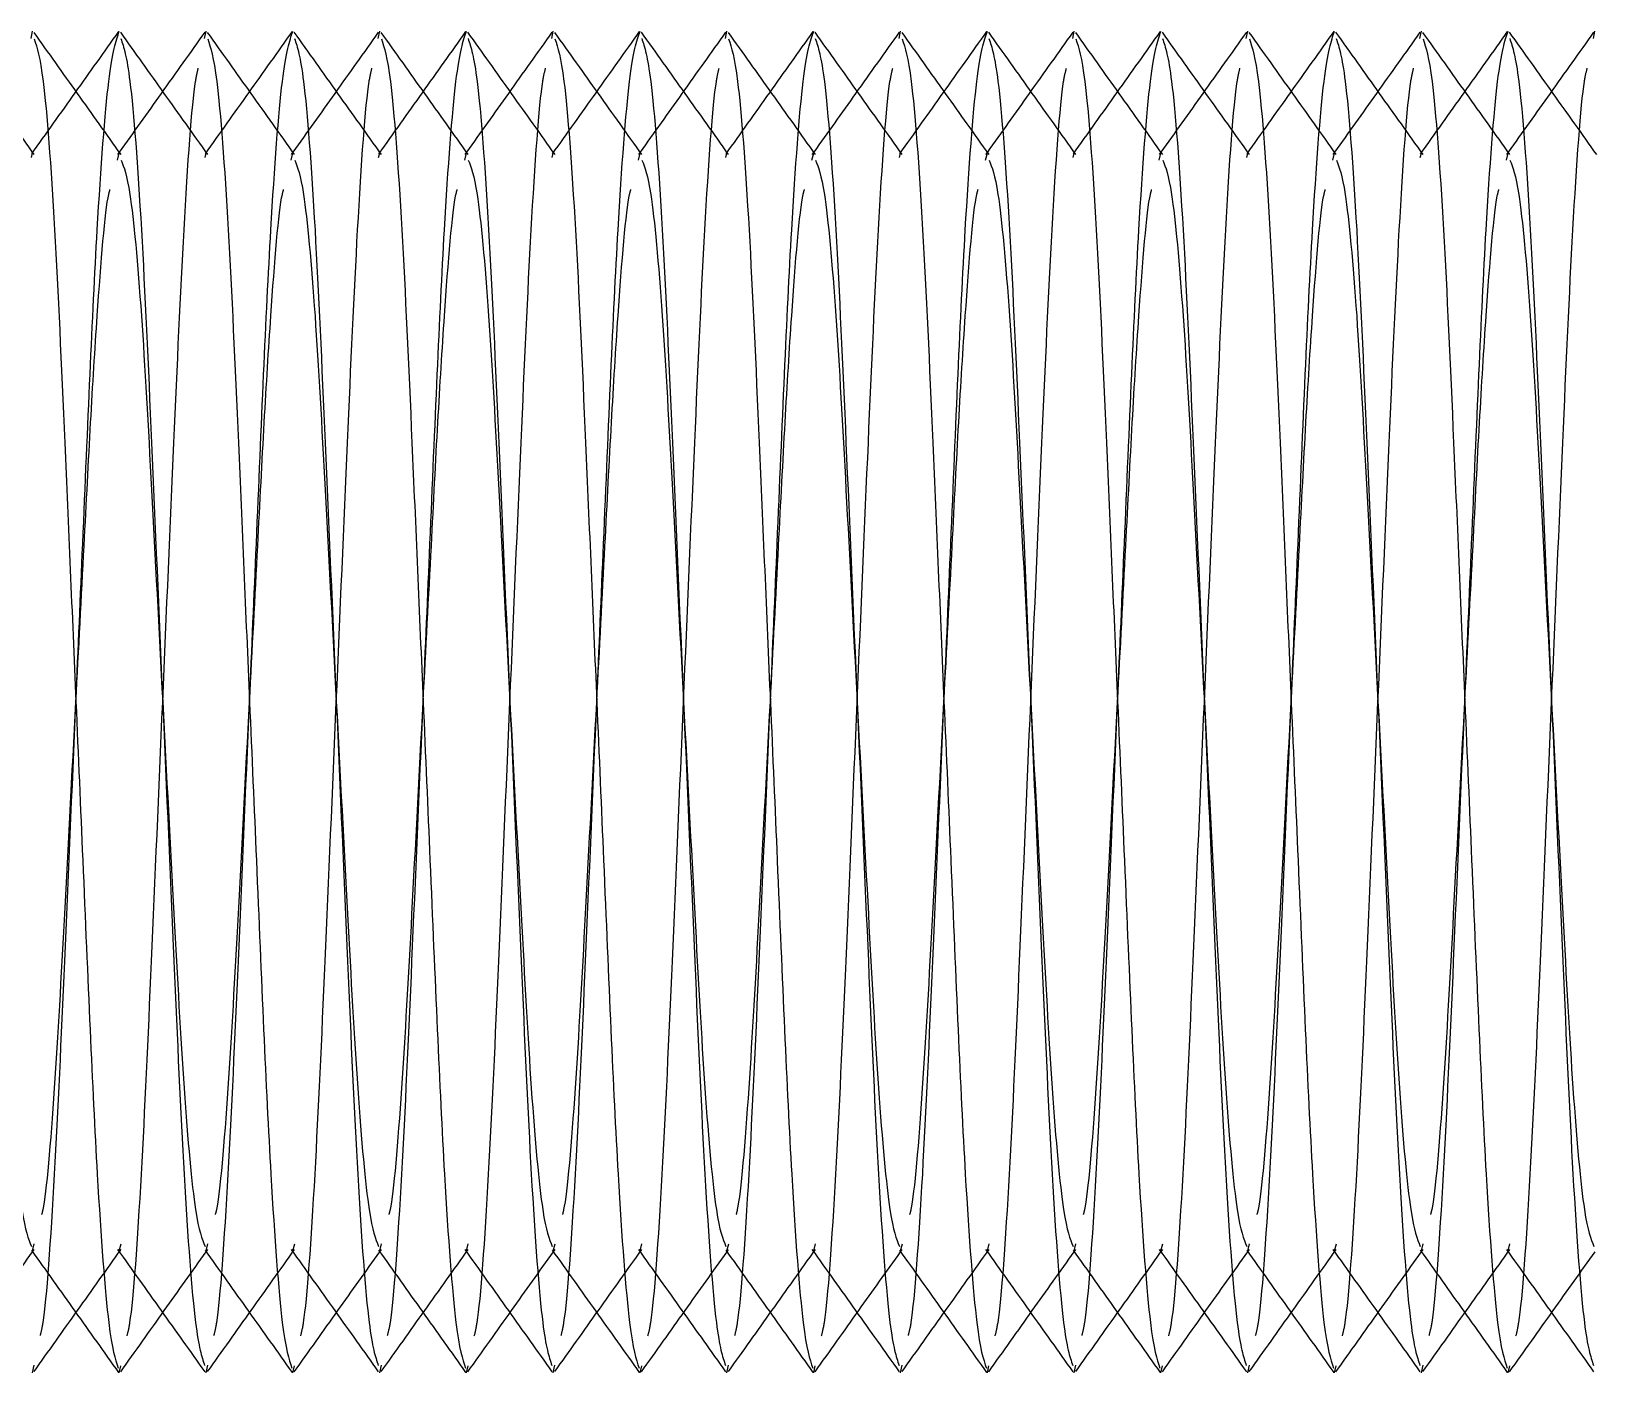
# Model space of a CAD drawing. Header units: metres. Extents: x 0 to 21025, y 0 to 14850.
# Drawn here: x 2968.07 to 2986.07, y 13679.41 to 13694.86 of the extents above; entities that cross this region are included whole.
import ezdxf

# ---------------------------------------------------------------- set-up
doc = ezdxf.new("R2010")
doc.units = ezdxf.units.M
doc.header["$LTSCALE"] = 25
doc.linetypes.add('HIDDEN2', pattern=[4.7625, 3.175, -1.5875])
doc.layers.add('SL4', color=4, linetype='Continuous')
doc.layers.add('ST1', color=7, linetype='HIDDEN2')

msp = doc.modelspace()

# ---------------------------------------------------------------- linework, layer by layer
at = {"layer": 'SL4'}
for p, q in [((2968.07, 13694.777), (2968.087, 13694.861)), ((2970.07, 13694.777), (2970.087, 13694.861)), ((2972.07, 13694.777), (2972.087, 13694.861)), ((2974.07, 13694.777), (2974.087, 13694.861)), ((2976.07, 13694.777), (2976.087, 13694.861)), ((2978.07, 13694.777), (2978.087, 13694.861)), ((2980.07, 13694.777), (2980.087, 13694.861)), ((2982.07, 13694.777), (2982.087, 13694.861)), ((2984.07, 13694.777), (2984.087, 13694.861)), ((2986.07, 13694.777), (2986.087, 13694.861)), ((2969.087, 13679.406), (2969.105, 13679.487)), ((2971.087, 13679.406), (2971.105, 13679.487)), ((2973.087, 13679.406), (2973.105, 13679.487)), ((2975.087, 13679.406), (2975.105, 13679.487)), ((2977.087, 13679.406), (2977.105, 13679.487)), ((2979.087, 13679.406), (2979.105, 13679.487)), ((2981.087, 13679.406), (2981.105, 13679.487)), ((2983.087, 13679.406), (2983.105, 13679.487)), ((2985.087, 13679.406), (2985.105, 13679.487))]:
    msp.add_line(p, q, dxfattribs=at)
for points, knots in [([(2969.107, 13693.44), (2968.94, 13693.675), (2968.606, 13694.144), (2968.272, 13694.613), (2968.105, 13694.847)], [0, 0, 0, 0, 0.49997, 1, 1, 1, 1]), ([(2968.106, 13694.772), (2968.14, 13694.67), (2968.215, 13694.444), (2968.344, 13692.722), (2968.457, 13690.173), (2968.57, 13687.535), (2968.671, 13685.209), (2968.75, 13683.314), (2968.844, 13681.374), (2968.963, 13679.792), (2969.04, 13679.565), (2969.076, 13679.458)], [0, 0, 0, 0, 0.1083278, 0.2394956, 0.3654849, 0.4955173, 0.5738097, 0.663359, 0.7524373, 0.8836052, 1, 1, 1, 1]), ([(2970.071, 13694.849), (2969.904, 13694.614), (2969.576, 13694.154), (2969.248, 13693.694), (2969.087, 13693.468)], [0, 0, 0, 0, 0.510193, 1, 1, 1, 1]), ([(2971.107, 13693.44), (2970.94, 13693.675), (2970.606, 13694.144), (2970.272, 13694.613), (2970.105, 13694.847)], [0, 0, 0, 0, 0.49997, 1, 1, 1, 1]), ([(2970.106, 13694.772), (2970.14, 13694.67), (2970.215, 13694.444), (2970.344, 13692.722), (2970.457, 13690.173), (2970.57, 13687.535), (2970.671, 13685.209), (2970.75, 13683.314), (2970.844, 13681.374), (2970.963, 13679.792), (2971.04, 13679.565), (2971.076, 13679.458)], [0, 0, 0, 0, 0.108328, 0.239496, 0.365485, 0.495517, 0.57381, 0.663359, 0.752437, 0.883605, 1, 1, 1, 1]), ([(2972.071, 13694.849), (2971.904, 13694.614), (2971.576, 13694.154), (2971.248, 13693.694), (2971.087, 13693.468)], [0, 0, 0, 0, 0.510193, 1, 1, 1, 1]), ([(2973.107, 13693.44), (2972.94, 13693.675), (2972.606, 13694.144), (2972.272, 13694.613), (2972.105, 13694.847)], [0, 0, 0, 0, 0.49997, 1, 1, 1, 1]), ([(2972.106, 13694.772), (2972.14, 13694.67), (2972.215, 13694.444), (2972.344, 13692.722), (2972.457, 13690.173), (2972.57, 13687.535), (2972.671, 13685.209), (2972.75, 13683.314), (2972.844, 13681.374), (2972.963, 13679.792), (2973.04, 13679.565), (2973.076, 13679.458)], [0, 0, 0, 0, 0.108328, 0.239496, 0.365485, 0.495517, 0.57381, 0.663359, 0.752437, 0.883605, 1, 1, 1, 1]), ([(2974.071, 13694.849), (2973.904, 13694.614), (2973.576, 13694.154), (2973.248, 13693.694), (2973.087, 13693.468)], [0, 0, 0, 0, 0.510193, 1, 1, 1, 1]), ([(2975.107, 13693.44), (2974.94, 13693.675), (2974.606, 13694.144), (2974.272, 13694.613), (2974.105, 13694.847)], [0, 0, 0, 0, 0.49997, 1, 1, 1, 1]), ([(2974.106, 13694.772), (2974.14, 13694.67), (2974.215, 13694.444), (2974.344, 13692.722), (2974.457, 13690.173), (2974.57, 13687.535), (2974.671, 13685.209), (2974.75, 13683.314), (2974.844, 13681.374), (2974.963, 13679.792), (2975.04, 13679.565), (2975.076, 13679.458)], [0, 0, 0, 0, 0.108328, 0.239496, 0.365485, 0.495517, 0.57381, 0.663359, 0.752437, 0.883605, 1, 1, 1, 1]), ([(2976.071, 13694.849), (2975.904, 13694.614), (2975.576, 13694.154), (2975.248, 13693.694), (2975.087, 13693.468)], [0, 0, 0, 0, 0.510193, 1, 1, 1, 1]), ([(2977.107, 13693.44), (2976.94, 13693.675), (2976.606, 13694.144), (2976.272, 13694.613), (2976.105, 13694.847)], [0, 0, 0, 0, 0.49997, 1, 1, 1, 1]), ([(2976.106, 13694.772), (2976.14, 13694.67), (2976.215, 13694.444), (2976.344, 13692.722), (2976.457, 13690.173), (2976.57, 13687.535), (2976.671, 13685.209), (2976.75, 13683.314), (2976.844, 13681.374), (2976.963, 13679.792), (2977.04, 13679.565), (2977.076, 13679.458)], [0, 0, 0, 0, 0.108328, 0.239496, 0.365485, 0.495517, 0.57381, 0.663359, 0.752437, 0.883605, 1, 1, 1, 1]), ([(2978.071, 13694.849), (2977.904, 13694.614), (2977.576, 13694.154), (2977.248, 13693.694), (2977.087, 13693.468)], [0, 0, 0, 0, 0.510193, 1, 1, 1, 1]), ([(2979.107, 13693.44), (2978.94, 13693.675), (2978.606, 13694.144), (2978.272, 13694.613), (2978.105, 13694.847)], [0, 0, 0, 0, 0.49997, 1, 1, 1, 1]), ([(2978.106, 13694.772), (2978.14, 13694.67), (2978.215, 13694.444), (2978.344, 13692.722), (2978.457, 13690.173), (2978.57, 13687.535), (2978.671, 13685.209), (2978.75, 13683.314), (2978.844, 13681.374), (2978.963, 13679.792), (2979.04, 13679.565), (2979.076, 13679.458)], [0, 0, 0, 0, 0.108328, 0.239496, 0.365485, 0.495517, 0.57381, 0.663359, 0.752437, 0.883605, 1, 1, 1, 1]), ([(2980.071, 13694.849), (2979.904, 13694.614), (2979.576, 13694.154), (2979.248, 13693.694), (2979.087, 13693.468)], [0, 0, 0, 0, 0.510193, 1, 1, 1, 1]), ([(2981.107, 13693.44), (2980.94, 13693.675), (2980.606, 13694.144), (2980.272, 13694.613), (2980.105, 13694.847)], [0, 0, 0, 0, 0.49997, 1, 1, 1, 1]), ([(2980.106, 13694.772), (2980.14, 13694.67), (2980.215, 13694.444), (2980.344, 13692.722), (2980.457, 13690.173), (2980.57, 13687.535), (2980.671, 13685.209), (2980.75, 13683.314), (2980.844, 13681.374), (2980.963, 13679.792), (2981.04, 13679.565), (2981.076, 13679.458)], [0, 0, 0, 0, 0.108328, 0.239496, 0.365485, 0.495517, 0.57381, 0.663359, 0.752437, 0.883605, 1, 1, 1, 1]), ([(2982.071, 13694.849), (2981.904, 13694.614), (2981.576, 13694.154), (2981.248, 13693.694), (2981.087, 13693.468)], [0, 0, 0, 0, 0.5101931, 1, 1, 1, 1]), ([(2983.107, 13693.44), (2982.94, 13693.675), (2982.606, 13694.144), (2982.272, 13694.613), (2982.105, 13694.847)], [0, 0, 0, 0, 0.49997, 1, 1, 1, 1]), ([(2982.106, 13694.772), (2982.14, 13694.67), (2982.215, 13694.444), (2982.344, 13692.722), (2982.457, 13690.173), (2982.57, 13687.535), (2982.671, 13685.209), (2982.75, 13683.314), (2982.844, 13681.374), (2982.963, 13679.792), (2983.04, 13679.565), (2983.076, 13679.458)], [0, 0, 0, 0, 0.108328, 0.239496, 0.365485, 0.495517, 0.57381, 0.663359, 0.752437, 0.883605, 1, 1, 1, 1]), ([(2984.071, 13694.849), (2983.904, 13694.614), (2983.576, 13694.154), (2983.248, 13693.694), (2983.087, 13693.468)], [0, 0, 0, 0, 0.5101931, 1, 1, 1, 1]), ([(2985.107, 13693.44), (2984.94, 13693.675), (2984.606, 13694.144), (2984.272, 13694.613), (2984.105, 13694.847)], [0, 0, 0, 0, 0.49997, 1, 1, 1, 1]), ([(2984.106, 13694.772), (2984.14, 13694.67), (2984.215, 13694.444), (2984.344, 13692.722), (2984.457, 13690.173), (2984.57, 13687.535), (2984.671, 13685.209), (2984.75, 13683.314), (2984.844, 13681.374), (2984.963, 13679.792), (2985.04, 13679.565), (2985.076, 13679.458)], [0, 0, 0, 0, 0.108328, 0.239496, 0.365485, 0.495517, 0.57381, 0.663359, 0.752437, 0.883605, 1, 1, 1, 1]), ([(2986.071, 13694.849), (2985.904, 13694.614), (2985.576, 13694.154), (2985.248, 13693.694), (2985.087, 13693.468)], [0, 0, 0, 0, 0.5101931, 1, 1, 1, 1]), ([(2969.108, 13693.375), (2969.141, 13693.293), (2969.215, 13693.108), (2969.344, 13691.705), (2969.457, 13689.619), (2969.587, 13687.133), (2969.718, 13684.649), (2969.831, 13682.559), (2969.962, 13681.135), (2970.039, 13680.949), (2970.075, 13680.862)], [0, 0, 0, 0, 0.106972, 0.238781, 0.365377, 0.496042, 0.626708, 0.753304, 0.885113, 1, 1, 1, 1]), ([(2971.108, 13693.375), (2971.141, 13693.293), (2971.215, 13693.108), (2971.344, 13691.705), (2971.457, 13689.619), (2971.587, 13687.133), (2971.718, 13684.649), (2971.831, 13682.559), (2971.962, 13681.135), (2972.039, 13680.949), (2972.075, 13680.862)], [0, 0, 0, 0, 0.1069717, 0.2387806, 0.3653767, 0.4960425, 0.6267083, 0.7533044, 0.8851133, 1, 1, 1, 1]), ([(2973.108, 13693.375), (2973.141, 13693.293), (2973.215, 13693.108), (2973.344, 13691.705), (2973.457, 13689.619), (2973.587, 13687.133), (2973.718, 13684.649), (2973.831, 13682.559), (2973.962, 13681.135), (2974.039, 13680.949), (2974.075, 13680.862)], [0, 0, 0, 0, 0.106972, 0.238781, 0.365377, 0.496042, 0.626708, 0.753304, 0.885113, 1, 1, 1, 1]), ([(2975.108, 13693.375), (2975.141, 13693.293), (2975.215, 13693.108), (2975.344, 13691.705), (2975.457, 13689.619), (2975.587, 13687.133), (2975.718, 13684.649), (2975.831, 13682.559), (2975.962, 13681.135), (2976.039, 13680.949), (2976.075, 13680.862)], [0, 0, 0, 0, 0.106972, 0.238781, 0.365377, 0.496042, 0.626708, 0.753304, 0.885113, 1, 1, 1, 1]), ([(2977.108, 13693.375), (2977.141, 13693.293), (2977.215, 13693.108), (2977.344, 13691.705), (2977.457, 13689.619), (2977.587, 13687.133), (2977.718, 13684.649), (2977.831, 13682.559), (2977.962, 13681.135), (2978.039, 13680.949), (2978.075, 13680.862)], [0, 0, 0, 0, 0.106972, 0.238781, 0.365377, 0.496042, 0.626708, 0.753304, 0.885113, 1, 1, 1, 1]), ([(2979.108, 13693.375), (2979.141, 13693.293), (2979.215, 13693.108), (2979.344, 13691.705), (2979.457, 13689.619), (2979.587, 13687.133), (2979.718, 13684.649), (2979.831, 13682.559), (2979.962, 13681.135), (2980.039, 13680.949), (2980.075, 13680.862)], [0, 0, 0, 0, 0.106972, 0.238781, 0.365377, 0.496042, 0.626708, 0.753304, 0.885113, 1, 1, 1, 1]), ([(2981.108, 13693.375), (2981.141, 13693.293), (2981.215, 13693.108), (2981.344, 13691.705), (2981.457, 13689.619), (2981.587, 13687.133), (2981.718, 13684.649), (2981.831, 13682.559), (2981.962, 13681.135), (2982.039, 13680.949), (2982.075, 13680.862)], [0, 0, 0, 0, 0.106972, 0.238781, 0.365377, 0.496042, 0.626708, 0.753304, 0.885113, 1, 1, 1, 1]), ([(2983.108, 13693.375), (2983.141, 13693.293), (2983.215, 13693.108), (2983.344, 13691.705), (2983.457, 13689.619), (2983.587, 13687.133), (2983.718, 13684.649), (2983.831, 13682.559), (2983.962, 13681.135), (2984.039, 13680.949), (2984.075, 13680.862)], [0, 0, 0, 0, 0.106972, 0.238781, 0.365377, 0.496042, 0.626708, 0.753304, 0.885113, 1, 1, 1, 1]), ([(2985.108, 13693.375), (2985.141, 13693.293), (2985.215, 13693.108), (2985.344, 13691.705), (2985.457, 13689.619), (2985.587, 13687.133), (2985.718, 13684.649), (2985.831, 13682.559), (2985.962, 13681.135), (2986.039, 13680.949), (2986.075, 13680.862)], [0, 0, 0, 0, 0.106972, 0.238781, 0.365377, 0.496042, 0.626708, 0.753304, 0.885113, 1, 1, 1, 1]), ([(2967.443, 13689.846), (2967.448, 13689.757), (2967.493, 13688.985), (2967.588, 13687.104), (2967.718, 13684.656), (2967.831, 13682.557), (2967.962, 13681.136), (2968.039, 13680.949), (2968.075, 13680.862)], [0, 0, 0, 0, 0.026168, 0.226675, 0.427182, 0.621444, 0.823706, 1, 1, 1, 1]), ([(2967.443, 13679.894), (2967.497, 13679.97), (2967.712, 13680.272), (2967.927, 13680.573), (2968.088, 13680.799)], [0, 0, 0, 0, 0.251413, 1, 1, 1, 1]), ([(2968.075, 13680.818), (2968.242, 13680.583), (2968.576, 13680.114), (2968.91, 13679.645), (2969.077, 13679.41)], [0, 0, 0, 0, 0.499965, 1, 1, 1, 1]), ([(2969.103, 13679.417), (2969.27, 13679.652), (2969.599, 13680.113), (2969.927, 13680.573), (2970.088, 13680.799)], [0, 0, 0, 0, 0.5096866, 1, 1, 1, 1]), ([(2970.075, 13680.818), (2970.242, 13680.583), (2970.576, 13680.114), (2970.91, 13679.645), (2971.077, 13679.41)], [0, 0, 0, 0, 0.499965, 1, 1, 1, 1]), ([(2971.103, 13679.417), (2971.27, 13679.652), (2971.599, 13680.113), (2971.927, 13680.573), (2972.088, 13680.799)], [0, 0, 0, 0, 0.509687, 1, 1, 1, 1]), ([(2972.075, 13680.818), (2972.242, 13680.583), (2972.576, 13680.114), (2972.91, 13679.645), (2973.077, 13679.41)], [0, 0, 0, 0, 0.499965, 1, 1, 1, 1]), ([(2973.103, 13679.417), (2973.27, 13679.652), (2973.599, 13680.113), (2973.927, 13680.573), (2974.088, 13680.799)], [0, 0, 0, 0, 0.5096866, 1, 1, 1, 1]), ([(2974.075, 13680.818), (2974.242, 13680.583), (2974.576, 13680.114), (2974.91, 13679.645), (2975.077, 13679.41)], [0, 0, 0, 0, 0.499965, 1, 1, 1, 1]), ([(2975.103, 13679.417), (2975.27, 13679.652), (2975.599, 13680.113), (2975.927, 13680.573), (2976.088, 13680.799)], [0, 0, 0, 0, 0.509687, 1, 1, 1, 1]), ([(2976.075, 13680.818), (2976.242, 13680.583), (2976.576, 13680.114), (2976.91, 13679.645), (2977.077, 13679.41)], [0, 0, 0, 0, 0.499965, 1, 1, 1, 1]), ([(2977.103, 13679.417), (2977.27, 13679.652), (2977.599, 13680.113), (2977.927, 13680.573), (2978.088, 13680.799)], [0, 0, 0, 0, 0.5096866, 1, 1, 1, 1]), ([(2978.075, 13680.818), (2978.242, 13680.583), (2978.576, 13680.114), (2978.91, 13679.645), (2979.077, 13679.41)], [0, 0, 0, 0, 0.499965, 1, 1, 1, 1]), ([(2979.103, 13679.417), (2979.27, 13679.652), (2979.599, 13680.113), (2979.927, 13680.573), (2980.088, 13680.799)], [0, 0, 0, 0, 0.509687, 1, 1, 1, 1]), ([(2980.075, 13680.818), (2980.242, 13680.583), (2980.576, 13680.114), (2980.91, 13679.645), (2981.077, 13679.41)], [0, 0, 0, 0, 0.499965, 1, 1, 1, 1]), ([(2981.103, 13679.417), (2981.27, 13679.652), (2981.599, 13680.113), (2981.927, 13680.573), (2982.088, 13680.799)], [0, 0, 0, 0, 0.5096866, 1, 1, 1, 1]), ([(2982.075, 13680.818), (2982.242, 13680.583), (2982.576, 13680.114), (2982.91, 13679.645), (2983.077, 13679.41)], [0, 0, 0, 0, 0.499965, 1, 1, 1, 1]), ([(2983.103, 13679.417), (2983.27, 13679.652), (2983.599, 13680.113), (2983.927, 13680.573), (2984.088, 13680.799)], [0, 0, 0, 0, 0.509687, 1, 1, 1, 1]), ([(2984.075, 13680.818), (2984.242, 13680.583), (2984.576, 13680.114), (2984.91, 13679.645), (2985.077, 13679.41)], [0, 0, 0, 0, 0.499965, 1, 1, 1, 1]), ([(2985.103, 13679.417), (2985.27, 13679.652), (2985.599, 13680.113), (2985.927, 13680.573), (2986.088, 13680.799)], [0, 0, 0, 0, 0.509687, 1, 1, 1, 1])]:
    msp.add_open_spline(points, degree=3, knots=knots, dxfattribs=at)
at = {"layer": 'ST1'}
for p, q in [((2968.075, 13693.405), (2968.087, 13693.455)), ((2969.087, 13693.468), (2969.067, 13693.44)), ((2969.067, 13693.375), (2969.087, 13693.455)), ((2970.075, 13693.405), (2970.087, 13693.455)), ((2971.087, 13693.468), (2971.067, 13693.44)), ((2971.067, 13693.375), (2971.087, 13693.455)), ((2972.075, 13693.405), (2972.087, 13693.455)), ((2973.087, 13693.468), (2973.067, 13693.44)), ((2973.067, 13693.375), (2973.087, 13693.455)), ((2974.075, 13693.405), (2974.087, 13693.455)), ((2975.087, 13693.468), (2975.067, 13693.44)), ((2975.067, 13693.375), (2975.087, 13693.455)), ((2976.075, 13693.405), (2976.087, 13693.455)), ((2977.087, 13693.468), (2977.067, 13693.44)), ((2977.067, 13693.375), (2977.087, 13693.455)), ((2978.075, 13693.405), (2978.087, 13693.455)), ((2979.087, 13693.468), (2979.067, 13693.44)), ((2979.067, 13693.375), (2979.087, 13693.455)), ((2980.075, 13693.405), (2980.087, 13693.455)), ((2981.087, 13693.468), (2981.067, 13693.44)), ((2981.067, 13693.375), (2981.087, 13693.455)), ((2982.075, 13693.405), (2982.087, 13693.455)), ((2983.087, 13693.468), (2983.067, 13693.44)), ((2983.067, 13693.375), (2983.087, 13693.455)), ((2984.075, 13693.405), (2984.087, 13693.455)), ((2985.087, 13693.468), (2985.067, 13693.44)), ((2985.067, 13693.375), (2985.087, 13693.455)), ((2968.087, 13680.812), (2968.108, 13680.89)), ((2968.088, 13680.799), (2968.107, 13680.826)), ((2969.087, 13680.812), (2969.108, 13680.891)), ((2970.087, 13680.812), (2970.108, 13680.89)), ((2970.088, 13680.799), (2970.107, 13680.826)), ((2971.087, 13680.812), (2971.108, 13680.891)), ((2972.087, 13680.812), (2972.108, 13680.89)), ((2972.088, 13680.799), (2972.107, 13680.826)), ((2973.087, 13680.812), (2973.108, 13680.891)), ((2974.087, 13680.812), (2974.108, 13680.89)), ((2974.088, 13680.799), (2974.107, 13680.826)), ((2975.087, 13680.812), (2975.108, 13680.891)), ((2976.087, 13680.812), (2976.108, 13680.89)), ((2976.088, 13680.799), (2976.107, 13680.826)), ((2977.087, 13680.812), (2977.108, 13680.891)), ((2978.087, 13680.812), (2978.108, 13680.89)), ((2978.088, 13680.799), (2978.107, 13680.826)), ((2979.087, 13680.812), (2979.108, 13680.891)), ((2980.087, 13680.812), (2980.108, 13680.89)), ((2980.088, 13680.799), (2980.107, 13680.826)), ((2981.087, 13680.812), (2981.108, 13680.891)), ((2982.087, 13680.812), (2982.108, 13680.89)), ((2982.088, 13680.799), (2982.107, 13680.826)), ((2983.087, 13680.812), (2983.108, 13680.891)), ((2984.087, 13680.812), (2984.108, 13680.89)), ((2984.088, 13680.799), (2984.107, 13680.826)), ((2985.087, 13680.812), (2985.108, 13680.891)), ((2968.087, 13679.406), (2968.106, 13679.494)), ((2970.087, 13679.406), (2970.106, 13679.494)), ((2972.087, 13679.406), (2972.106, 13679.494)), ((2974.087, 13679.406), (2974.106, 13679.494)), ((2976.087, 13679.406), (2976.106, 13679.494)), ((2978.087, 13679.406), (2978.106, 13679.494)), ((2980.087, 13679.406), (2980.106, 13679.494)), ((2982.087, 13679.406), (2982.106, 13679.494)), ((2984.087, 13679.406), (2984.106, 13679.494))]:
    msp.add_line(p, q, dxfattribs=at)
for points, knots in [([(2968.107, 13693.441), (2967.94, 13693.675), (2967.605, 13694.145), (2967.27, 13694.615), (2967.103, 13694.849)], [0, 0, 0, 0, 0.499937, 1, 1, 1, 1]), ([(2969.077, 13694.856), (2968.91, 13694.622), (2968.576, 13694.152), (2968.242, 13693.683), (2968.075, 13693.449)], [0, 0, 0, 0, 0.500035, 1, 1, 1, 1]), ([(2968.178, 13679.837), (2968.189, 13679.878), (2968.24, 13680.083), (2968.345, 13681.58), (2968.457, 13684.084), (2968.57, 13686.733), (2968.671, 13689.057), (2968.75, 13690.952), (2968.844, 13692.894), (2968.967, 13694.515), (2969.048, 13694.747), (2969.087, 13694.861)], [0, 0, 0, 0, 0.035067, 0.175217, 0.309833, 0.448769, 0.532422, 0.628103, 0.72328, 0.863429, 1, 1, 1, 1]), ([(2970.107, 13693.441), (2969.94, 13693.675), (2969.605, 13694.145), (2969.27, 13694.615), (2969.103, 13694.849)], [0, 0, 0, 0, 0.4999369, 1, 1, 1, 1]), ([(2969.105, 13694.779), (2969.139, 13694.676), (2969.214, 13694.449), (2969.344, 13692.723), (2969.457, 13690.171), (2969.587, 13687.133), (2969.718, 13684.095), (2969.831, 13681.544), (2969.96, 13679.819), (2970.036, 13679.593), (2970.07, 13679.49)], [0, 0, 0, 0, 0.110571, 0.242596, 0.369408, 0.50029, 0.631172, 0.757984, 0.890008, 1, 1, 1, 1]), ([(2971.077, 13694.856), (2970.91, 13694.622), (2970.576, 13694.152), (2970.242, 13693.683), (2970.075, 13693.449)], [0, 0, 0, 0, 0.500035, 1, 1, 1, 1]), ([(2970.178, 13679.837), (2970.189, 13679.878), (2970.24, 13680.083), (2970.345, 13681.58), (2970.457, 13684.084), (2970.57, 13686.733), (2970.671, 13689.057), (2970.75, 13690.952), (2970.844, 13692.894), (2970.967, 13694.515), (2971.048, 13694.747), (2971.087, 13694.861)], [0, 0, 0, 0, 0.035067, 0.175217, 0.309833, 0.448769, 0.532422, 0.628103, 0.72328, 0.863429, 1, 1, 1, 1]), ([(2972.107, 13693.441), (2971.94, 13693.675), (2971.605, 13694.145), (2971.27, 13694.615), (2971.103, 13694.849)], [0, 0, 0, 0, 0.499937, 1, 1, 1, 1]), ([(2971.105, 13694.779), (2971.139, 13694.676), (2971.214, 13694.449), (2971.344, 13692.723), (2971.457, 13690.171), (2971.587, 13687.133), (2971.718, 13684.095), (2971.831, 13681.544), (2971.96, 13679.819), (2972.036, 13679.593), (2972.07, 13679.49)], [0, 0, 0, 0, 0.110571, 0.242596, 0.369408, 0.50029, 0.631172, 0.757984, 0.890008, 1, 1, 1, 1]), ([(2973.077, 13694.856), (2972.91, 13694.622), (2972.576, 13694.152), (2972.242, 13693.683), (2972.075, 13693.449)], [0, 0, 0, 0, 0.5000352, 1, 1, 1, 1]), ([(2972.178, 13679.837), (2972.189, 13679.878), (2972.24, 13680.083), (2972.345, 13681.58), (2972.457, 13684.084), (2972.57, 13686.733), (2972.671, 13689.057), (2972.75, 13690.952), (2972.844, 13692.894), (2972.967, 13694.515), (2973.048, 13694.747), (2973.087, 13694.861)], [0, 0, 0, 0, 0.0350675, 0.1752166, 0.3098326, 0.4487685, 0.5324217, 0.6281026, 0.7232803, 0.8634294, 1, 1, 1, 1]), ([(2974.107, 13693.441), (2973.94, 13693.675), (2973.605, 13694.145), (2973.27, 13694.615), (2973.103, 13694.849)], [0, 0, 0, 0, 0.4999369, 1, 1, 1, 1]), ([(2973.105, 13694.779), (2973.139, 13694.676), (2973.214, 13694.449), (2973.344, 13692.723), (2973.457, 13690.171), (2973.587, 13687.133), (2973.718, 13684.095), (2973.831, 13681.544), (2973.96, 13679.819), (2974.036, 13679.593), (2974.07, 13679.49)], [0, 0, 0, 0, 0.110571, 0.242596, 0.369408, 0.50029, 0.631172, 0.757984, 0.890008, 1, 1, 1, 1]), ([(2975.077, 13694.856), (2974.91, 13694.622), (2974.576, 13694.152), (2974.242, 13693.683), (2974.075, 13693.449)], [0, 0, 0, 0, 0.500035, 1, 1, 1, 1]), ([(2974.178, 13679.837), (2974.189, 13679.878), (2974.24, 13680.083), (2974.345, 13681.58), (2974.457, 13684.084), (2974.57, 13686.733), (2974.671, 13689.057), (2974.75, 13690.952), (2974.844, 13692.894), (2974.967, 13694.515), (2975.048, 13694.747), (2975.087, 13694.861)], [0, 0, 0, 0, 0.035067, 0.175217, 0.309833, 0.448769, 0.532422, 0.628103, 0.72328, 0.863429, 1, 1, 1, 1]), ([(2976.107, 13693.441), (2975.94, 13693.675), (2975.605, 13694.145), (2975.27, 13694.615), (2975.103, 13694.849)], [0, 0, 0, 0, 0.499937, 1, 1, 1, 1]), ([(2975.105, 13694.779), (2975.139, 13694.676), (2975.214, 13694.449), (2975.344, 13692.723), (2975.457, 13690.171), (2975.587, 13687.133), (2975.718, 13684.095), (2975.831, 13681.544), (2975.96, 13679.819), (2976.036, 13679.593), (2976.07, 13679.49)], [0, 0, 0, 0, 0.110571, 0.242596, 0.369408, 0.50029, 0.631172, 0.757984, 0.890008, 1, 1, 1, 1]), ([(2977.077, 13694.856), (2976.91, 13694.622), (2976.576, 13694.152), (2976.242, 13693.683), (2976.075, 13693.449)], [0, 0, 0, 0, 0.500035, 1, 1, 1, 1]), ([(2976.178, 13679.837), (2976.189, 13679.878), (2976.24, 13680.083), (2976.345, 13681.58), (2976.457, 13684.084), (2976.57, 13686.733), (2976.671, 13689.057), (2976.75, 13690.952), (2976.844, 13692.894), (2976.967, 13694.515), (2977.048, 13694.747), (2977.087, 13694.861)], [0, 0, 0, 0, 0.035067, 0.175217, 0.309833, 0.448769, 0.532422, 0.628103, 0.72328, 0.863429, 1, 1, 1, 1]), ([(2978.107, 13693.441), (2977.94, 13693.675), (2977.605, 13694.145), (2977.27, 13694.615), (2977.103, 13694.849)], [0, 0, 0, 0, 0.499937, 1, 1, 1, 1]), ([(2977.105, 13694.779), (2977.139, 13694.676), (2977.214, 13694.449), (2977.344, 13692.723), (2977.457, 13690.171), (2977.587, 13687.133), (2977.718, 13684.095), (2977.831, 13681.544), (2977.96, 13679.819), (2978.036, 13679.593), (2978.07, 13679.49)], [0, 0, 0, 0, 0.110571, 0.242596, 0.369408, 0.50029, 0.631172, 0.757984, 0.890008, 1, 1, 1, 1]), ([(2979.077, 13694.856), (2978.91, 13694.622), (2978.576, 13694.152), (2978.242, 13693.683), (2978.075, 13693.449)], [0, 0, 0, 0, 0.5000352, 1, 1, 1, 1]), ([(2978.178, 13679.837), (2978.189, 13679.878), (2978.24, 13680.083), (2978.345, 13681.58), (2978.457, 13684.084), (2978.57, 13686.733), (2978.671, 13689.057), (2978.75, 13690.952), (2978.844, 13692.894), (2978.967, 13694.515), (2979.048, 13694.747), (2979.087, 13694.861)], [0, 0, 0, 0, 0.035067, 0.175217, 0.309833, 0.448769, 0.532422, 0.628103, 0.72328, 0.863429, 1, 1, 1, 1]), ([(2980.107, 13693.441), (2979.94, 13693.675), (2979.605, 13694.145), (2979.27, 13694.615), (2979.103, 13694.849)], [0, 0, 0, 0, 0.499937, 1, 1, 1, 1]), ([(2979.105, 13694.779), (2979.139, 13694.676), (2979.214, 13694.449), (2979.344, 13692.723), (2979.457, 13690.171), (2979.587, 13687.133), (2979.718, 13684.095), (2979.831, 13681.544), (2979.96, 13679.819), (2980.036, 13679.593), (2980.07, 13679.49)], [0, 0, 0, 0, 0.1105714, 0.242596, 0.3694081, 0.5002899, 0.6311716, 0.7579837, 0.8900083, 1, 1, 1, 1]), ([(2981.077, 13694.856), (2980.91, 13694.622), (2980.576, 13694.152), (2980.242, 13693.683), (2980.075, 13693.449)], [0, 0, 0, 0, 0.5000352, 1, 1, 1, 1]), ([(2980.178, 13679.837), (2980.189, 13679.878), (2980.24, 13680.083), (2980.345, 13681.58), (2980.457, 13684.084), (2980.57, 13686.733), (2980.671, 13689.057), (2980.75, 13690.952), (2980.844, 13692.894), (2980.967, 13694.515), (2981.048, 13694.747), (2981.087, 13694.861)], [0, 0, 0, 0, 0.035067, 0.175217, 0.309833, 0.448769, 0.532422, 0.628103, 0.72328, 0.863429, 1, 1, 1, 1]), ([(2982.107, 13693.441), (2981.94, 13693.675), (2981.605, 13694.145), (2981.27, 13694.615), (2981.103, 13694.849)], [0, 0, 0, 0, 0.499937, 1, 1, 1, 1]), ([(2981.105, 13694.779), (2981.139, 13694.676), (2981.214, 13694.449), (2981.344, 13692.723), (2981.457, 13690.171), (2981.587, 13687.133), (2981.718, 13684.095), (2981.831, 13681.544), (2981.96, 13679.819), (2982.036, 13679.593), (2982.07, 13679.49)], [0, 0, 0, 0, 0.110571, 0.242596, 0.369408, 0.50029, 0.631172, 0.757984, 0.890008, 1, 1, 1, 1]), ([(2983.077, 13694.856), (2982.91, 13694.622), (2982.576, 13694.152), (2982.242, 13693.683), (2982.075, 13693.449)], [0, 0, 0, 0, 0.500035, 1, 1, 1, 1]), ([(2982.178, 13679.837), (2982.189, 13679.878), (2982.24, 13680.083), (2982.345, 13681.58), (2982.457, 13684.084), (2982.57, 13686.733), (2982.671, 13689.057), (2982.75, 13690.952), (2982.844, 13692.894), (2982.967, 13694.515), (2983.048, 13694.747), (2983.087, 13694.861)], [0, 0, 0, 0, 0.035067, 0.175217, 0.309833, 0.448769, 0.532422, 0.628103, 0.72328, 0.863429, 1, 1, 1, 1]), ([(2984.107, 13693.441), (2983.94, 13693.675), (2983.605, 13694.145), (2983.27, 13694.615), (2983.103, 13694.849)], [0, 0, 0, 0, 0.499937, 1, 1, 1, 1]), ([(2983.105, 13694.779), (2983.139, 13694.676), (2983.214, 13694.449), (2983.344, 13692.723), (2983.457, 13690.171), (2983.587, 13687.133), (2983.718, 13684.095), (2983.831, 13681.544), (2983.96, 13679.819), (2984.036, 13679.593), (2984.07, 13679.49)], [0, 0, 0, 0, 0.110571, 0.242596, 0.369408, 0.50029, 0.631172, 0.757984, 0.890008, 1, 1, 1, 1]), ([(2985.077, 13694.856), (2984.91, 13694.622), (2984.576, 13694.152), (2984.242, 13693.683), (2984.075, 13693.449)], [0, 0, 0, 0, 0.500035, 1, 1, 1, 1]), ([(2984.178, 13679.837), (2984.189, 13679.878), (2984.24, 13680.083), (2984.345, 13681.58), (2984.457, 13684.084), (2984.57, 13686.733), (2984.671, 13689.057), (2984.75, 13690.952), (2984.844, 13692.894), (2984.967, 13694.515), (2985.048, 13694.747), (2985.087, 13694.861)], [0, 0, 0, 0, 0.035067, 0.175217, 0.309833, 0.448769, 0.532422, 0.628103, 0.72328, 0.863429, 1, 1, 1, 1]), ([(2986.107, 13693.441), (2985.94, 13693.675), (2985.605, 13694.145), (2985.27, 13694.615), (2985.103, 13694.849)], [0, 0, 0, 0, 0.499937, 1, 1, 1, 1]), ([(2985.105, 13694.779), (2985.139, 13694.676), (2985.214, 13694.449), (2985.344, 13692.723), (2985.457, 13690.171), (2985.587, 13687.133), (2985.718, 13684.095), (2985.831, 13681.544), (2985.96, 13679.819), (2986.036, 13679.593), (2986.07, 13679.49)], [0, 0, 0, 0, 0.1105714, 0.242596, 0.3694081, 0.5002899, 0.6311716, 0.7579837, 0.8900083, 1, 1, 1, 1]), ([(2969.177, 13679.83), (2969.188, 13679.873), (2969.24, 13680.078), (2969.345, 13681.579), (2969.457, 13684.087), (2969.587, 13687.133), (2969.718, 13690.18), (2969.83, 13692.688), (2969.935, 13694.187), (2969.987, 13694.392), (2969.997, 13694.434)], [0, 0, 0, 0, 0.040767, 0.196457, 0.346, 0.500342, 0.654684, 0.804227, 0.959916, 1, 1, 1, 1]), ([(2971.177, 13679.83), (2971.188, 13679.873), (2971.24, 13680.078), (2971.345, 13681.579), (2971.457, 13684.087), (2971.587, 13687.133), (2971.718, 13690.18), (2971.83, 13692.688), (2971.935, 13694.187), (2971.987, 13694.392), (2971.997, 13694.434)], [0, 0, 0, 0, 0.040767, 0.196457, 0.346, 0.500342, 0.654684, 0.804227, 0.959916, 1, 1, 1, 1]), ([(2973.177, 13679.83), (2973.188, 13679.873), (2973.24, 13680.078), (2973.345, 13681.579), (2973.457, 13684.087), (2973.587, 13687.133), (2973.718, 13690.18), (2973.83, 13692.688), (2973.935, 13694.187), (2973.987, 13694.392), (2973.997, 13694.434)], [0, 0, 0, 0, 0.040767, 0.196457, 0.346, 0.500342, 0.654684, 0.804227, 0.959916, 1, 1, 1, 1]), ([(2975.177, 13679.83), (2975.188, 13679.873), (2975.24, 13680.078), (2975.345, 13681.579), (2975.457, 13684.087), (2975.587, 13687.133), (2975.718, 13690.18), (2975.83, 13692.688), (2975.935, 13694.187), (2975.987, 13694.392), (2975.997, 13694.434)], [0, 0, 0, 0, 0.040767, 0.196457, 0.346, 0.500342, 0.654684, 0.804227, 0.959916, 1, 1, 1, 1]), ([(2977.177, 13679.83), (2977.188, 13679.873), (2977.24, 13680.078), (2977.345, 13681.579), (2977.457, 13684.087), (2977.587, 13687.133), (2977.718, 13690.18), (2977.83, 13692.688), (2977.935, 13694.187), (2977.987, 13694.392), (2977.997, 13694.434)], [0, 0, 0, 0, 0.040767, 0.196457, 0.346, 0.500342, 0.654684, 0.804227, 0.959916, 1, 1, 1, 1]), ([(2979.177, 13679.83), (2979.188, 13679.873), (2979.24, 13680.078), (2979.345, 13681.579), (2979.457, 13684.087), (2979.587, 13687.133), (2979.718, 13690.18), (2979.83, 13692.688), (2979.935, 13694.187), (2979.987, 13694.392), (2979.997, 13694.434)], [0, 0, 0, 0, 0.040767, 0.196457, 0.346, 0.500342, 0.654684, 0.804227, 0.959916, 1, 1, 1, 1]), ([(2981.177, 13679.83), (2981.188, 13679.873), (2981.24, 13680.078), (2981.345, 13681.579), (2981.457, 13684.087), (2981.587, 13687.133), (2981.718, 13690.18), (2981.83, 13692.688), (2981.935, 13694.187), (2981.987, 13694.392), (2981.997, 13694.434)], [0, 0, 0, 0, 0.040767, 0.196457, 0.346, 0.500342, 0.654684, 0.804227, 0.959916, 1, 1, 1, 1]), ([(2983.177, 13679.83), (2983.188, 13679.873), (2983.24, 13680.078), (2983.345, 13681.579), (2983.457, 13684.087), (2983.587, 13687.133), (2983.718, 13690.18), (2983.83, 13692.688), (2983.935, 13694.187), (2983.987, 13694.392), (2983.997, 13694.434)], [0, 0, 0, 0, 0.040767, 0.196457, 0.346, 0.500342, 0.654684, 0.804227, 0.959916, 1, 1, 1, 1]), ([(2985.177, 13679.83), (2985.188, 13679.873), (2985.24, 13680.078), (2985.345, 13681.579), (2985.457, 13684.087), (2985.587, 13687.133), (2985.718, 13690.18), (2985.83, 13692.688), (2985.935, 13694.187), (2985.987, 13694.392), (2985.997, 13694.434)], [0, 0, 0, 0, 0.040767, 0.196457, 0.346, 0.500342, 0.654684, 0.804227, 0.959916, 1, 1, 1, 1]), ([(2968.195, 13681.229), (2968.2, 13681.246), (2968.246, 13681.411), (2968.345, 13682.602), (2968.457, 13684.636), (2968.575, 13686.914), (2968.679, 13688.864), (2968.757, 13690.394), (2968.847, 13691.846), (2968.928, 13692.855), (2968.975, 13693.019), (2968.98, 13693.036)], [0, 0, 0, 0, 0.019148, 0.181961, 0.338335, 0.499736, 0.617516, 0.717853, 0.818619, 0.981432, 1, 1, 1, 1]), ([(2970.195, 13681.229), (2970.2, 13681.246), (2970.246, 13681.411), (2970.345, 13682.602), (2970.457, 13684.636), (2970.575, 13686.914), (2970.679, 13688.864), (2970.757, 13690.394), (2970.847, 13691.846), (2970.928, 13692.855), (2970.975, 13693.019), (2970.98, 13693.036)], [0, 0, 0, 0, 0.0191483, 0.1819613, 0.3383353, 0.4997364, 0.6175161, 0.7178528, 0.8186194, 0.9814324, 1, 1, 1, 1]), ([(2972.195, 13681.229), (2972.2, 13681.246), (2972.246, 13681.411), (2972.345, 13682.602), (2972.457, 13684.636), (2972.575, 13686.914), (2972.679, 13688.864), (2972.757, 13690.394), (2972.847, 13691.846), (2972.928, 13692.855), (2972.975, 13693.019), (2972.98, 13693.036)], [0, 0, 0, 0, 0.019148, 0.181961, 0.338335, 0.499736, 0.617516, 0.717853, 0.818619, 0.981432, 1, 1, 1, 1]), ([(2974.195, 13681.229), (2974.2, 13681.246), (2974.246, 13681.411), (2974.345, 13682.602), (2974.457, 13684.636), (2974.575, 13686.914), (2974.679, 13688.864), (2974.757, 13690.394), (2974.847, 13691.846), (2974.928, 13692.855), (2974.975, 13693.019), (2974.98, 13693.036)], [0, 0, 0, 0, 0.0191483, 0.1819613, 0.3383353, 0.4997364, 0.6175161, 0.7178528, 0.8186194, 0.9814324, 1, 1, 1, 1]), ([(2976.195, 13681.229), (2976.2, 13681.246), (2976.246, 13681.411), (2976.345, 13682.602), (2976.457, 13684.636), (2976.575, 13686.914), (2976.679, 13688.864), (2976.757, 13690.394), (2976.847, 13691.846), (2976.928, 13692.855), (2976.975, 13693.019), (2976.98, 13693.036)], [0, 0, 0, 0, 0.019148, 0.181961, 0.338335, 0.499736, 0.617516, 0.717853, 0.818619, 0.981432, 1, 1, 1, 1]), ([(2978.195, 13681.229), (2978.2, 13681.246), (2978.246, 13681.411), (2978.345, 13682.602), (2978.457, 13684.636), (2978.575, 13686.914), (2978.679, 13688.864), (2978.757, 13690.394), (2978.847, 13691.846), (2978.928, 13692.855), (2978.975, 13693.019), (2978.98, 13693.036)], [0, 0, 0, 0, 0.019148, 0.181961, 0.338335, 0.499736, 0.617516, 0.717853, 0.818619, 0.981432, 1, 1, 1, 1]), ([(2980.195, 13681.229), (2980.2, 13681.246), (2980.246, 13681.411), (2980.345, 13682.602), (2980.457, 13684.636), (2980.575, 13686.914), (2980.679, 13688.864), (2980.757, 13690.394), (2980.847, 13691.846), (2980.928, 13692.855), (2980.975, 13693.019), (2980.98, 13693.036)], [0, 0, 0, 0, 0.0191483, 0.1819613, 0.3383353, 0.4997364, 0.6175161, 0.7178528, 0.8186194, 0.9814324, 1, 1, 1, 1]), ([(2982.195, 13681.229), (2982.2, 13681.246), (2982.246, 13681.411), (2982.345, 13682.602), (2982.457, 13684.636), (2982.575, 13686.914), (2982.679, 13688.864), (2982.757, 13690.394), (2982.847, 13691.846), (2982.928, 13692.855), (2982.975, 13693.019), (2982.98, 13693.036)], [0, 0, 0, 0, 0.0191483, 0.1819613, 0.3383353, 0.4997364, 0.6175161, 0.7178528, 0.8186194, 0.9814324, 1, 1, 1, 1]), ([(2984.195, 13681.229), (2984.2, 13681.246), (2984.246, 13681.411), (2984.345, 13682.602), (2984.457, 13684.636), (2984.575, 13686.914), (2984.679, 13688.864), (2984.757, 13690.394), (2984.847, 13691.846), (2984.928, 13692.855), (2984.975, 13693.019), (2984.98, 13693.036)], [0, 0, 0, 0, 0.019148, 0.181961, 0.338335, 0.499736, 0.617516, 0.717853, 0.818619, 0.981432, 1, 1, 1, 1]), ([(2968.105, 13679.419), (2968.272, 13679.654), (2968.606, 13680.123), (2968.94, 13680.592), (2969.107, 13680.826)], [0, 0, 0, 0, 0.50003, 1, 1, 1, 1]), ([(2969.067, 13680.826), (2969.235, 13680.592), (2969.569, 13680.122), (2969.904, 13679.653), (2970.071, 13679.418)], [0, 0, 0, 0, 0.49994, 1, 1, 1, 1]), ([(2970.105, 13679.419), (2970.272, 13679.654), (2970.606, 13680.123), (2970.94, 13680.592), (2971.107, 13680.826)], [0, 0, 0, 0, 0.50003, 1, 1, 1, 1]), ([(2971.067, 13680.826), (2971.235, 13680.592), (2971.569, 13680.122), (2971.904, 13679.653), (2972.071, 13679.418)], [0, 0, 0, 0, 0.49994, 1, 1, 1, 1]), ([(2972.105, 13679.419), (2972.272, 13679.654), (2972.606, 13680.123), (2972.94, 13680.592), (2973.107, 13680.826)], [0, 0, 0, 0, 0.50003, 1, 1, 1, 1]), ([(2973.067, 13680.826), (2973.235, 13680.592), (2973.569, 13680.122), (2973.904, 13679.653), (2974.071, 13679.418)], [0, 0, 0, 0, 0.49994, 1, 1, 1, 1]), ([(2974.105, 13679.419), (2974.272, 13679.654), (2974.606, 13680.123), (2974.94, 13680.592), (2975.107, 13680.826)], [0, 0, 0, 0, 0.50003, 1, 1, 1, 1]), ([(2975.067, 13680.826), (2975.235, 13680.592), (2975.569, 13680.122), (2975.904, 13679.653), (2976.071, 13679.418)], [0, 0, 0, 0, 0.49994, 1, 1, 1, 1]), ([(2976.105, 13679.419), (2976.272, 13679.654), (2976.606, 13680.123), (2976.94, 13680.592), (2977.107, 13680.826)], [0, 0, 0, 0, 0.50003, 1, 1, 1, 1]), ([(2977.067, 13680.826), (2977.235, 13680.592), (2977.569, 13680.122), (2977.904, 13679.653), (2978.071, 13679.418)], [0, 0, 0, 0, 0.49994, 1, 1, 1, 1]), ([(2978.105, 13679.419), (2978.272, 13679.654), (2978.606, 13680.123), (2978.94, 13680.592), (2979.107, 13680.826)], [0, 0, 0, 0, 0.50003, 1, 1, 1, 1]), ([(2979.067, 13680.826), (2979.235, 13680.592), (2979.569, 13680.122), (2979.904, 13679.653), (2980.071, 13679.418)], [0, 0, 0, 0, 0.49994, 1, 1, 1, 1]), ([(2980.105, 13679.419), (2980.272, 13679.654), (2980.606, 13680.123), (2980.94, 13680.592), (2981.107, 13680.826)], [0, 0, 0, 0, 0.50003, 1, 1, 1, 1]), ([(2981.067, 13680.826), (2981.235, 13680.592), (2981.569, 13680.122), (2981.904, 13679.653), (2982.071, 13679.418)], [0, 0, 0, 0, 0.49994, 1, 1, 1, 1]), ([(2982.105, 13679.419), (2982.272, 13679.654), (2982.606, 13680.123), (2982.94, 13680.592), (2983.107, 13680.826)], [0, 0, 0, 0, 0.50003, 1, 1, 1, 1]), ([(2983.067, 13680.826), (2983.235, 13680.592), (2983.569, 13680.122), (2983.904, 13679.653), (2984.071, 13679.418)], [0, 0, 0, 0, 0.49994, 1, 1, 1, 1]), ([(2984.105, 13679.419), (2984.272, 13679.654), (2984.606, 13680.123), (2984.94, 13680.592), (2985.107, 13680.826)], [0, 0, 0, 0, 0.50003, 1, 1, 1, 1]), ([(2985.067, 13680.826), (2985.235, 13680.592), (2985.569, 13680.122), (2985.904, 13679.653), (2986.071, 13679.418)], [0, 0, 0, 0, 0.49994, 1, 1, 1, 1])]:
    msp.add_open_spline(points, degree=3, knots=knots, dxfattribs=at)

doc.saveas('drawing.dxf')
